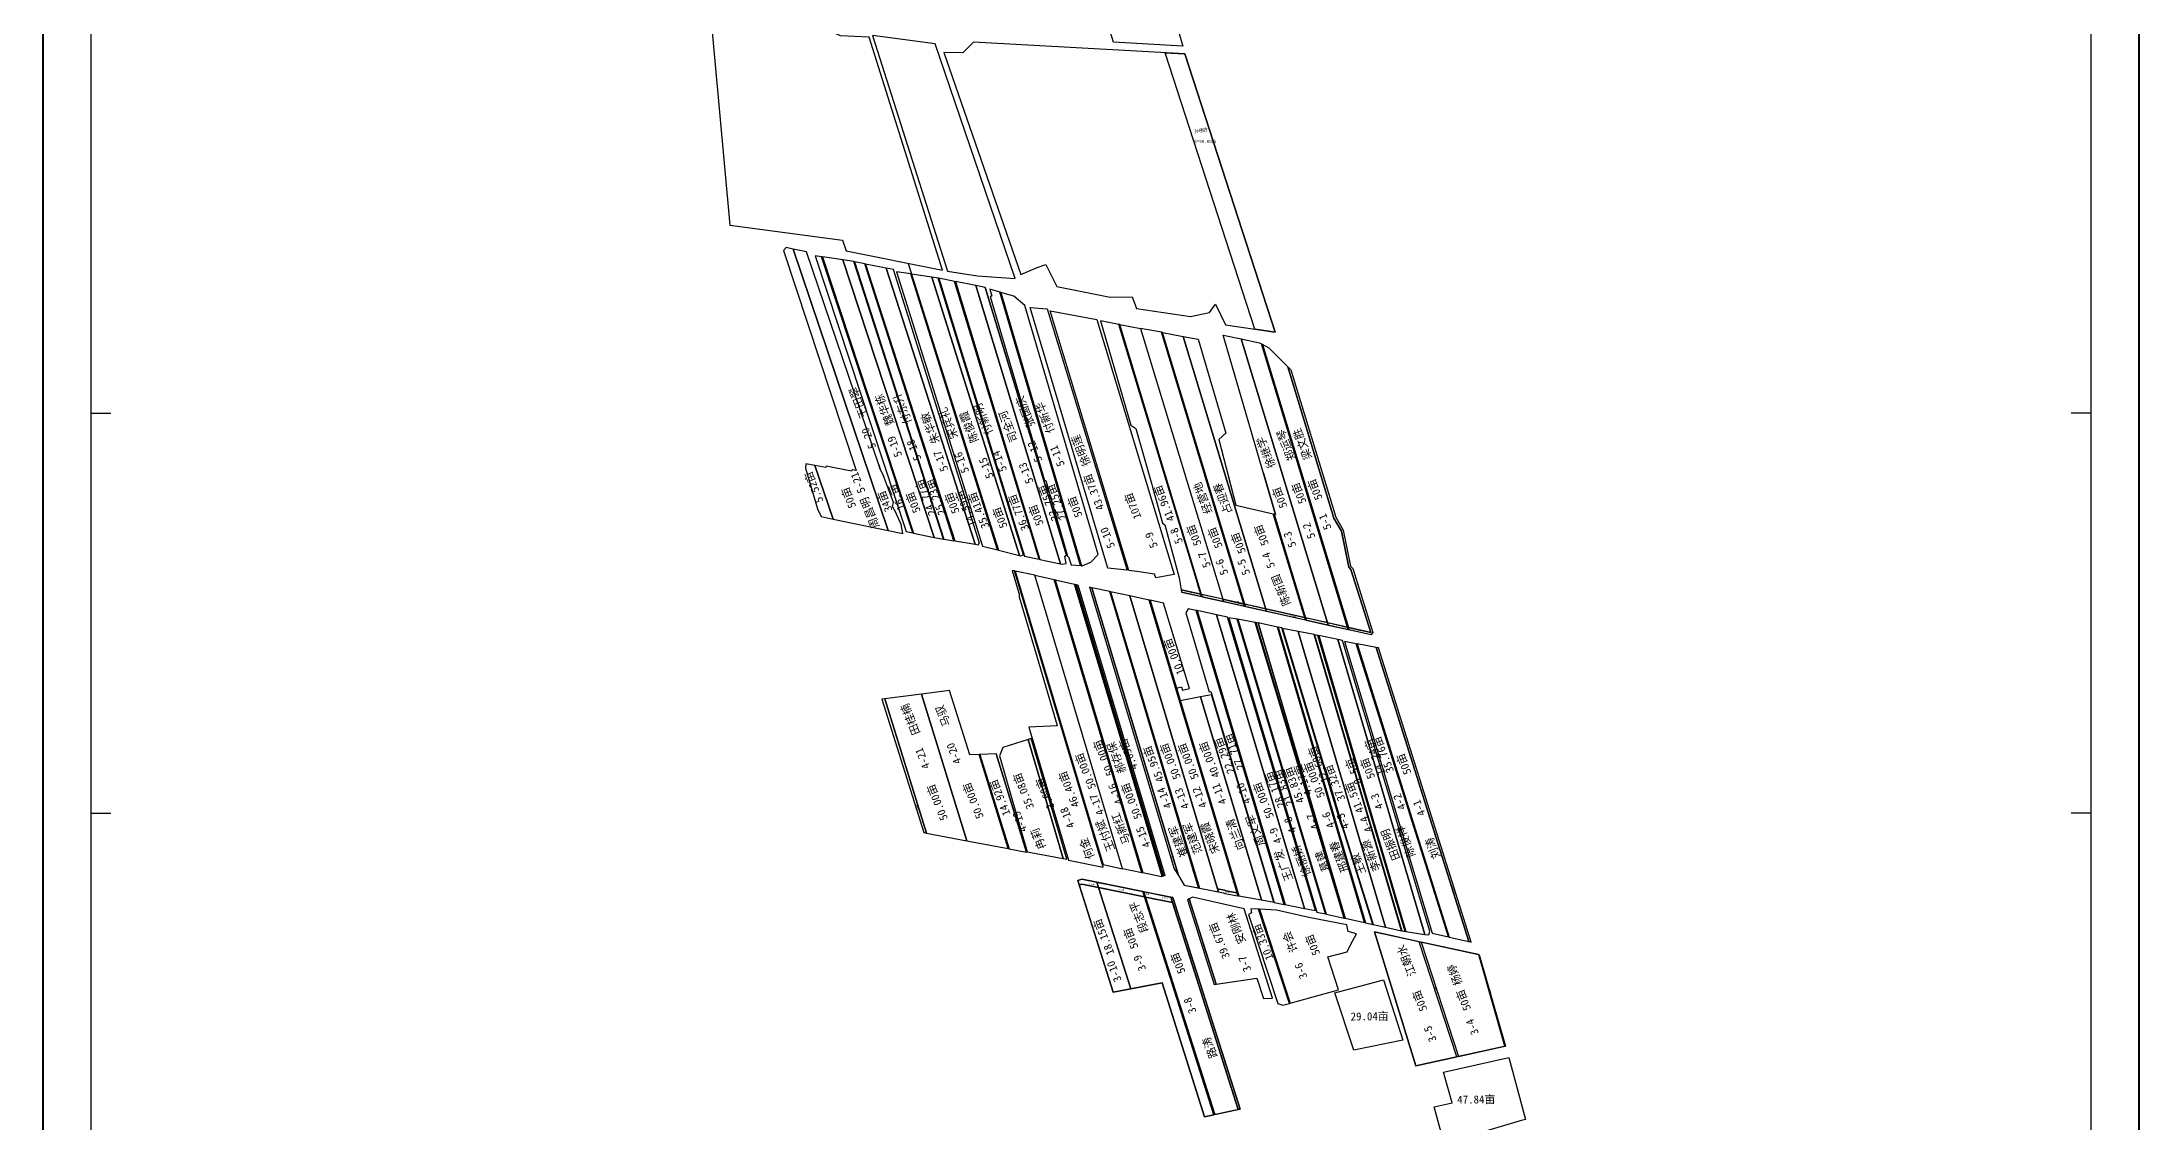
# Model space of a CAD drawing. Extents: x 554634 to 559879, y 4977580 to 4986537.
# Drawn here: x 554634 to 559879, y 4980992 to 4983692 of the extents above; entities that cross this region are included whole.
import ezdxf
from ezdxf.enums import TextEntityAlignment as Align

# ---------------------------------------------------------------- set-up
doc = ezdxf.new("R2010")
doc.units = 0
doc.layers.get('0').update_dxf_attribs({"linetype": 'CONTINUOUS'})
for name, color, linetype in [('2022年', 3, 'CONTINUOUS'), ('出水桩', 7, 'CONTINUOUS'), ('原始分地框', 7, 'CONTINUOUS'), ('权利人', 6, 'CONTINUOUS'), ('林地', 7, 'CONTINUOUS'), ('林带', 3, 'CONTINUOUS'), ('经营地', 7, 'CONTINUOUS'), ('身份地', 10, 'CONTINUOUS'), ('身份地块', 2, 'CONTINUOUS')]:
    doc.layers.add(name, color=color, linetype=linetype)
doc.styles.add('宋体', font='SimSun.ttf')

msp = doc.modelspace()

# ---------------------------------------------------------------- linework, layer by layer
at = {"color": 7, "linetype": 'Continuous'}
for p, q in [((554756.8, 4982764.1), (554806.8, 4982764.1)), ((559756.8, 4982764.1), (559706.8, 4982764.1)), ((554756.8, 4981764.1), (554806.8, 4981764.1)), ((559756.8, 4981764.1), (559706.8, 4981764.1))]:
    msp.add_line(p, q, dxfattribs=at)
at = {"color": 7, "linetype": 'Continuous', "const_width": 5, "flags": 128}
msp.add_lwpolyline([(554636.8, 4977582), (559876.8, 4977582), (559876.8, 4986452.1), (554636.8, 4986452.1)], close=True, dxfattribs=at)
at = {"color": 7, "linetype": 'Continuous', "flags": 128}
msp.add_lwpolyline([(554756.8, 4977582), (559756.8, 4977582), (559756.8, 4986332.1), (554756.8, 4986332.1)], close=True, dxfattribs=at)
at = {"color": 3, "linetype": 'Continuous', "flags": 128}
msp.add_lwpolyline([(556741.4, 4982049.8), (556734.1, 4982048.9), (556838.9, 4981715.5), (556845.4, 4981714.3)], close=True, dxfattribs=at)
at = {"layer": '2022年', "color": 4, "linetype": 'Continuous', "flags": 128}
for points in [[(557215.9, 4982336.7), (557219.9, 4982335.8), (557437.9, 4981606.7), (557434.6, 4981605.4)], [(557303.6, 4982318), (557258.8, 4982327.5), (557475.4, 4981608.1), (557490, 4981584), (557525.6, 4981577.2)]]:
    msp.add_lwpolyline(points, close=True, dxfattribs=at)
at = {"layer": '出水桩', "color": 2, "linetype": 'Continuous', "flags": 128}
for points in [[(556583.4, 4983155), (556585.6, 4983154.6), (556813.5, 4982464), (556811.2, 4982464.4)], [(556691.2, 4983137.1), (556693.4, 4983136.6), (556916.5, 4982444.6), (556914.3, 4982444.9)], [(556806.3, 4983111.9), (556808.5, 4983111.6), (557025.5, 4982421.5), (557023.2, 4982422.1)], [(556915.6, 4983093.4), (556917.9, 4983092.9), (557129.1, 4982398.1), (557126.9, 4982398.6)], [(557029, 4983066.6), (557031.3, 4983065.9), (557232.9, 4982382.5), (557230.8, 4982382.8)], [(557531.1, 4982311.1), (557533.4, 4982310.6), (557328.6, 4982985.5), (557326.3, 4982985.9)], [(557683.3, 4982937), (557685.8, 4982935.6), (557900.6, 4982227.9), (557898.3, 4982228.4)], [(557165, 4982347.9), (557167.2, 4982347.4), (557386.4, 4981614.6), (557384.1, 4981615)], [(557525.6, 4981577.2), (557527.8, 4981576.8), (557305.9, 4982317.5), (557303.6, 4982318)], [(557624.1, 4981557.7), (557626.3, 4981557.3), (557404.8, 4982296.5), (557402.6, 4982296.9)], [(557740.1, 4981536), (557742.3, 4981535.6), (557522.1, 4982270.3), (557519.8, 4982270.8)], [(557622, 4982249), (557624.3, 4982248.6), (557845.1, 4981511.7), (557842.9, 4981512.2)], [(557823.9, 4982208.4), (557826.1, 4982207.9), (558044.2, 4981468.1), (558042.1, 4981468.4)], [(557919.5, 4982187.5), (557921.8, 4982187.1), (558152.6, 4981454.2), (558150.3, 4981454.7)], [(556977, 4981910.6), (556979.1, 4981910.6), (557052, 4981675.3), (557049.8, 4981675.7)], [(557390.9, 4981555), (557393.2, 4981554.5), (557566.1, 4981010.7), (557564.1, 4981010.2)], [(557752.7, 4981288.6), (557754.6, 4981289.2), (557677.8, 4981523.9), (557675.7, 4981524.1)], [(558077.3, 4981442.9), (558081.8, 4981442), (558175.2, 4981155.9), (558171.3, 4981155)]]:
    msp.add_lwpolyline(points, close=True, dxfattribs=at)
for points, elevation in [([(557639.1, 4982286.8), (557641.3, 4982286.3), (557435.2, 4982965.6), (557432.9, 4982966)], 289.2), ([(557712.3, 4982512), (557714.5, 4982511.5), (557793.2, 4982252.1), (557791, 4982252.6)], 289.4), ([(557284.8, 4981636.1), (557287.1, 4981635.6), (557067.6, 4982369.3), (557065.4, 4982369.8)], 290.1)]:
    msp.add_lwpolyline(points, close=True, dxfattribs=dict(at, elevation=elevation))
at = {"layer": '原始分地框', "color": 6, "linetype": 'Continuous', "flags": 128}
for points, elevation in [([(557113, 4984334.1), (557296.6, 4984326.1), (557486.7, 4983681.2), (557313.3, 4983690.8), (557266.9, 4983839.6), (557278.5, 4983843.1), (557253.8, 4983911.7), (557231.3, 4983964.3)], 2), ([(556354.3, 4983233.5), (556635.8, 4983196), (556644.7, 4983169.6), (556885.2, 4983121.1), (556702.5, 4983703.6), (556630.9, 4983707), (556606, 4983718.9), (556596.6, 4983752.7), (556301.8, 4983808.3), (556301.8, 4983808.3)], 288.7), ([(556898.1, 4983119.2), (556973.3, 4983107.3), (557067.4, 4983100.6), (556867.2, 4983687.1), (556711, 4983707.6)], 288.9), ([(556888.8, 4983665.5), (557081.5, 4983110.9), (557122.5, 4983128.3), (557144.3, 4983135.9), (557171.7, 4983080.6), (557304.8, 4983054.2), (557359.7, 4983054.8), (557370.4, 4983025.8), (557505.7, 4983005.9), (557553.1, 4983015.3), (557568.4, 4983036.2), (557593, 4982985), (557717.3, 4982966), (557491.4, 4983662.2), (557491.4, 4983662.2), (556963.1, 4983691.3), (556936.1, 4983664.3)], 288.6), ([(557224, 4981596.2), (557233.9, 4981598.9), (557461.7, 4981553), (557629.8, 4981024.1), (557540.9, 4981005.3), (557434.4, 4981339.7), (557312.5, 4981316.6)], 290.6), ([(557640, 4981525.1), (557510.3, 4981554.1), (557498.1, 4981547.8), (557564.4, 4981336), (557671.5, 4981351.8), (557688.1, 4981300.5), (557710.6, 4981301.5)], 290.2), ([(558225.6, 4981410.7), (558228.3, 4981407.1), (558292.7, 4981181.6), (558068.6, 4981132.6), (557965.3, 4981467.3)], 295.1)]:
    msp.add_lwpolyline(points, close=True, dxfattribs=dict(at, elevation=elevation))
at = {"layer": '权利人', "color": 1, "linetype": 'Continuous', "elevation": 289.1, "flags": 128}
msp.add_lwpolyline([(557104.5, 4983028.4), (557147.5, 4983024.5), (557347.1, 4982371.7), (557298.8, 4982376.4)], close=True, dxfattribs=at)
at = {"layer": '林地', "color": 3, "linetype": 'Continuous', "flags": 128}
for points in [[(557219.9, 4982335.8), (557224, 4982334.9), (557441.7, 4981608.2), (557437.9, 4981606.7), (557437.9, 4981606.7)], [(557593.7, 4981570.2), (557590.9, 4981571.8), (557573.3, 4981575.2), (557575.6, 4981567.6), (557588.4, 4981565.2), (557591.3, 4981563.5), (557624.1, 4981557.7), (557621.9, 4981565.2)]]:
    msp.add_lwpolyline(points, close=True, dxfattribs=at)
at = {"layer": '林带', "linetype": 'Continuous', "flags": 128}
for points in [[(557900.6, 4982227.9), (557956, 4982215.4), (557906.6, 4982373.3), (557901.1, 4982378.9), (557882.7, 4982469.3), (557864.1, 4982501.7), (557749.3, 4982879.8), (557756.8, 4982872.4), (557868.7, 4982503.7), (557887.5, 4982471.1), (557905.7, 4982381.3), (557911, 4982376), (557961.1, 4982215.8), (557956.1, 4982210.2), (557902.2, 4982222.4)], [(557482.2, 4982322.1), (557483, 4982316.8), (557532.8, 4982305.6), (557531.1, 4982311.1)], [(557533.4, 4982310.6), (557531.1, 4982311.1), (557532.8, 4982305.6), (557535, 4982305.1)], [(557533.4, 4982310.6), (557535, 4982305.1), (557588, 4982293.2), (557586.3, 4982298.7)], [(557586.3, 4982298.7), (557588, 4982293.2), (557640.7, 4982281.3), (557639.1, 4982286.8)], [(557641.3, 4982286.3), (557639.1, 4982286.8), (557640.7, 4982281.3), (557643, 4982280.8)], [(557641.3, 4982286.3), (557643, 4982280.8), (557695.6, 4982268.9), (557693.9, 4982274.4)], [(557693.9, 4982274.4), (557695.6, 4982268.9), (557792.7, 4982247.1), (557791, 4982252.6)], [(557793.2, 4982252.1), (557791, 4982252.6), (557792.7, 4982247.1), (557794.9, 4982246.5)], [(557793.2, 4982252.1), (557794.9, 4982246.5), (557849.6, 4982234.2), (557847.9, 4982239.7)], [(557898.3, 4982228.4), (557847.9, 4982239.7), (557849.6, 4982234.2), (557900, 4982222.9)], [(557900.6, 4982227.9), (557898.3, 4982228.4), (557900, 4982222.9), (557902.2, 4982222.4)], [(557271.5, 4981591.3), (557233.9, 4981598.9), (557224, 4981596.2), (557227.6, 4981584.7), (557234.3, 4981586.5), (557275.7, 4981578.2)], [(557271.5, 4981591.3), (557275.7, 4981578.2), (557390.9, 4981555), (557386.8, 4981568.1)], [(557389, 4981567.6), (557386.8, 4981568.1), (557390.9, 4981555), (557393.2, 4981554.5)], [(557456.1, 4981554.1), (557389, 4981567.6), (557393.2, 4981554.5), (557460.2, 4981541)]]:
    msp.add_lwpolyline(points, close=True, dxfattribs=at)
at = {"layer": '林带', "color": 3, "linetype": 'Continuous', "flags": 128}
for points in [[(557258.8, 4982327.5), (557253.3, 4982328.7), (557465, 4981625.1), (557475.4, 4981608.1)], [(557975.5, 4982177.1), (557970, 4982178.2), (558201.5, 4981443.1), (558207.1, 4981441.8)], [(557461.7, 4981553), (557456.1, 4981554.1), (557624.9, 4981023.1), (557629.8, 4981024.1)], [(557502.6, 4981550.1), (557498.1, 4981547.8), (557564.4, 4981336), (557569.4, 4981336.8)], [(558228.3, 4981407.1), (558226.3, 4981409.7), (558226.3, 4981409.7), (558291.5, 4981181.3), (558292.7, 4981181.6)]]:
    msp.add_lwpolyline(points, close=True, dxfattribs=at)
at = {"layer": '林带', "linetype": 'Continuous', "flags": 128}
msp.add_lwpolyline([(557892.5, 4982254.4), (557900.6, 4982227.9)], dxfattribs=at)
at = {"layer": '经营地', "color": 4, "linetype": 'Continuous', "flags": 128}
for points, elevation in [([(557154.7, 4983019.9), (557271.1, 4982998.2), (557464.9, 4982360.7), (557418.7, 4982352.4), (557415.8, 4982361.7), (557371.4, 4982368.1), (557351.3, 4982370.7)], 289), ([(557866.4, 4981315.4), (557988, 4981347.7), (558036.5, 4981196.3), (557913.7, 4981172.1)], 291.1), ([(558301.4, 4981153.3), (558343, 4980998), (558329.8, 4980994.9), (558139.3, 4980938.3), (558114.4, 4981030.4), (558159.8, 4981039.7), (558138.1, 4981116.7)], 291.2)]:
    msp.add_lwpolyline(points, close=True, dxfattribs=dict(at, elevation=elevation))
at = {"layer": '经营地', "color": 5, "linetype": 'Continuous', "flags": 128}
for points in [[(557482.2, 4982322.1), (557531.1, 4982311.1), (557326.3, 4982985.9), (557280.2, 4982994.6), (557356.2, 4982734), (557369.2, 4982725.5), (557408.9, 4982585.3), (557409.6, 4982582.6), (557435.6, 4982488.7), (557441.3, 4982484.5), (557477.6, 4982352.3)], [(556566.7, 4982633), (556544, 4982637.1), (556543.5, 4982626.1), (556573.3, 4982524.6), (556582.6, 4982505.2), (556612, 4982499.1)], [(557275.7, 4981578.2), (557234.3, 4981586.5), (557227.6, 4981584.7), (557312.5, 4981316.6), (557356.2, 4981324.9)]]:
    msp.add_lwpolyline(points, close=True, dxfattribs=at)
at = {"layer": '经营地', "color": 5, "linetype": 'Continuous', "elevation": 289.2, "flags": 128}
msp.add_lwpolyline([(557586.3, 4982298.7), (557639.1, 4982286.8), (557432.9, 4982966), (557380.8, 4982975.8)], close=True, dxfattribs=at)
at = {"layer": '身份地', "linetype": 'Continuous'}
msp.add_line((557231, 4982382), (557028.5, 4983068.3), dxfattribs=at)
at = {"layer": '身份地', "linetype": 'Continuous', "flags": 128}
for points in [[(556512.1, 4983174), (556494.9, 4983177.6), (556487.7, 4983170.4), (556667, 4982628.3), (556669.6, 4982620.5), (556659.4, 4982622.6), (556658.4, 4982618.8), (556594.9, 4982631.6), (556593.9, 4982628.2), (556566.7, 4982633), (556612, 4982499.1), (556750.1, 4982470.4)], [(556768.1, 4982516.9), (556760.8, 4982530.4), (556762.8, 4982540.4), (556737.7, 4982606.9), (556729.8, 4982623.8), (556726.2, 4982634.4), (556546, 4983166.8), (556512.1, 4983174), (556750.1, 4982470.4), (556786.8, 4982462.8), (556782.2, 4982485.2)], [(556583.4, 4983155), (556567.1, 4983157.4), (556794.6, 4982467.8), (556811.2, 4982464.4)], [(556636.3, 4983147), (556585.6, 4983154.6), (556813.5, 4982464), (556865.1, 4982453.4)], [(556664, 4983142.8), (556636.3, 4983147), (556865.1, 4982453.4), (556887.9, 4982448.7)], [(556691.2, 4983137.1), (556665.2, 4983142.2), (556888.7, 4982449.1), (556914.3, 4982444.9)], [(556745, 4983126.4), (556693.4, 4983136.6), (556916.5, 4982444.6), (556967.4, 4982436.3)], [(556763.1, 4983122.8), (556745, 4983126.4), (556967.4, 4982436.3), (556974.6, 4982435.1), (556977.9, 4982439.1)], [(556806.3, 4983111.9), (556770.3, 4983117.3), (556985.8, 4982431.7), (557023.2, 4982422.1)], [(556859, 4983104), (556808.5, 4983111.6), (557025.5, 4982421.5), (557077.8, 4982408)], [(556874.4, 4983101.7), (556859, 4983104), (557077.8, 4982408), (557081, 4982407.2), (557087.9, 4982410)], [(556915.6, 4983093.4), (556876.5, 4983101.2), (557090.7, 4982406.2), (557126.9, 4982398.6)], [(556968.9, 4983082.8), (556917.9, 4983092.9), (557129.1, 4982398.1), (557180.3, 4982387.3)], [(556992.4, 4983078.1), (556968.9, 4983082.8), (557180.3, 4982387.3), (557185.2, 4982386.3), (557195, 4982388.3), (557191.7, 4982406.6), (557195.9, 4982408.7)], [(557029, 4983066.6), (557004.1, 4983073.8), (557008.9, 4983056.7), (557004.7, 4983055.4), (557140.9, 4982595.3), (557143.5, 4982595.9), (557198.2, 4982406.5), (557200.6, 4982405.2), (557207.3, 4982385.1), (557230.8, 4982382.8)], [(557091.5, 4983032.7), (557064, 4983056.3), (557031.3, 4983065.9), (557232.9, 4982382.5), (557234.6, 4982382.4), (557256.5, 4982391.4), (557275.1, 4982410.6)], [(557328.6, 4982985.5), (557380.8, 4982975.8), (557586.3, 4982298.7), (557533.4, 4982310.6)], [(557487.1, 4982955.9), (557524.8, 4982948.9), (557593.9, 4982714.1), (557576.6, 4982697.9), (557619.1, 4982533.7), (557712.3, 4982512), (557791, 4982252.6), (557693.9, 4982274.4)], [(557632.5, 4982949.5), (557678, 4982939.9), (557683.3, 4982937), (557898.3, 4982228.4), (557847.9, 4982239.7)], [(557749.3, 4982879.8), (557701.9, 4982926.7), (557685.8, 4982935.6), (557900.6, 4982227.9), (557956, 4982215.4), (557956, 4982215.4), (557906.6, 4982373.3), (557901.1, 4982378.9), (557882.7, 4982469.3), (557864.1, 4982501.7)], [(557065.4, 4982369.8), (557059.9, 4982371), (557077.1, 4982311.6), (557077.2, 4982304.6), (557121.9, 4982153), (557171.9, 4981983.6), (557172.3, 4981982.5), (557101.3, 4981978.9), (557200.2, 4981646.9), (557287, 4981628.8)], [(557167.2, 4982347.4), (557215.9, 4982336.7), (557434.6, 4981605.4), (557433, 4981604.7), (557386.4, 4981614.6)], [(557354, 4982307.3), (557305.9, 4982317.5), (557527.8, 4981576.8), (557575.6, 4981567.6), (557573.3, 4981575.2)], [(557402.6, 4982296.9), (557354, 4982307.3), (557573.3, 4981575.2), (557590.9, 4981571.8), (557593.7, 4981570.2), (557621.9, 4981565.2)], [(557438.4, 4982289.3), (557404.8, 4982296.5), (557470.7, 4982076.6), (557483.1, 4982080), (557485.7, 4982071.8), (557502.7, 4982075.6)], [(557519.8, 4982270.8), (557500.1, 4982274.9), (557493.6, 4982264.9), (557552.3, 4982067.6), (557556.4, 4982068.4), (557714.6, 4981541.1), (557740.1, 4981536)], [(557570.5, 4982260), (557522.1, 4982270.3), (557742.3, 4981535.6), (557790.5, 4981526)], [(557597.9, 4982254.2), (557570.5, 4982260), (557790.5, 4981526), (557817.8, 4981520.6)], [(557622, 4982249), (557601.2, 4982252.6), (557821.7, 4981516.9), (557842.9, 4981512.2)], [(557667.6, 4982241), (557624.3, 4982248.6), (557845.1, 4981511.7), (557889.8, 4981501.8)], [(557674.7, 4982239.5), (557668.5, 4982240.8), (557890.7, 4981501.7), (557892.5, 4981501.3)], [(557722.9, 4982229.3), (557674.7, 4982239.5), (557892.5, 4981501.3), (557940.9, 4981490.4)], [(557733.5, 4982227), (557725.1, 4982228.8), (557943.1, 4981489.9), (557961.4, 4981485.8), (557886.2, 4981726.5), (557881.3, 4981738.3)], [(557774.8, 4982218.3), (557735.2, 4982226), (557837.9, 4981885.5), (557843.7, 4981871.8), (557876.5, 4981760.7), (557962.6, 4981485.9), (557992.9, 4981479)], [(557814.4, 4982210.6), (557774.8, 4982218.3), (557992.9, 4981479), (558032.9, 4981469.9)], [(557823.9, 4982208.4), (557815.7, 4982210.1), (558034.1, 4981469.6), (558042.1, 4981468.4)], [(557874.2, 4982197.8), (557826.1, 4982207.9), (558044.2, 4981468.1), (558091.4, 4981461.2)], [(557885.8, 4982195.4), (557874.2, 4982197.8), (558091.4, 4981461.2), (558101.3, 4981459.8), (558104.1, 4981469)], [(557919.5, 4982187.5), (557890.4, 4982192.8), (558109.7, 4981463.9), (558150.3, 4981454.7)], [(557970, 4982178.2), (557921.8, 4982187.1), (558152.6, 4981454.2), (558201.5, 4981443.1)], [(556977, 4981910.6), (556954.1, 4981909.5), (556903, 4982070.3), (556832.8, 4982061.4), (556946.3, 4981695.3), (557049.8, 4981675.7)], [(556832.8, 4982061.4), (556741.4, 4982049.8), (556845.4, 4981714.3), (556946.3, 4981695.3)], [(557530.8, 4982054.9), (557480.1, 4982045.1), (557626.3, 4981557.3), (557682.9, 4981547.4)], [(557558.2, 4982060.2), (557530.8, 4982054.9), (557682.9, 4981547.4), (557713.5, 4981542)], [(557019.8, 4981912.5), (556979.1, 4981910.6), (557052, 4981675.3), (557095.9, 4981667)], [(557100, 4981948.2), (557036.6, 4981928.3), (557027.9, 4981907.8), (557097, 4981667.2), (557187.6, 4981650.8)], [(557107.3, 4981950.5), (557100, 4981948.2), (557187.6, 4981650.8), (557196.1, 4981649.3)], [(557275.7, 4981578.2), (557234.3, 4981586.5), (557275.7, 4981578.2), (557356.2, 4981324.9), (557356.2, 4981324.9)], [(557390.9, 4981555), (557275.7, 4981578.2), (557275.7, 4981578.2), (557356.2, 4981324.9), (557434.4, 4981339.7), (557540.9, 4981005.3), (557564.1, 4981010.2)], [(557460.2, 4981541), (557393.2, 4981554.5), (557566.1, 4981010.7), (557624.9, 4981023.1)], [(557640, 4981525.1), (557510.3, 4981554.1), (557502.6, 4981550.1), (557569.4, 4981336.8), (557671.5, 4981351.8), (557688.1, 4981300.5), (557710.6, 4981301.5)], [(557675.7, 4981524.1), (557656.1, 4981525.1), (557658.2, 4981515.2), (557650.8, 4981510.5), (557723.6, 4981288), (557736.3, 4981284), (557752.7, 4981288.6)], [(557849.2, 4981404.6), (557897.2, 4981417.6), (557905.5, 4981435.2), (557920.8, 4981462.2), (557900.1, 4981467.9), (557896.6, 4981485.1), (557801.1, 4981503.2), (557720.8, 4981521.6), (557677.8, 4981523.9), (557754.6, 4981289.2), (557851.2, 4981316), (557875.9, 4981322.9)], [(558077.3, 4981442.9), (557965.3, 4981467.3), (558068.6, 4981132.6), (558171.3, 4981155)], [(558226.3, 4981409.7), (558225.6, 4981410.7), (558081.8, 4981442), (558175.2, 4981155.9), (558291.5, 4981181.3)]]:
    msp.add_lwpolyline(points, close=True, dxfattribs=at)
for points in [[(556914.6, 4982444), (556691.2, 4983137.1)], [(556916.5, 4982444.6), (556693.4, 4983136.6)], [(556800.1, 4983138.3), (557025.5, 4982421.5)], [(557905.7, 4982381.3), (557911, 4982376)], [(557404.8, 4982296.5), (557626.3, 4981557.3)], [(557826.1, 4982207.9), (558044.2, 4981468.1)], [(557305.6, 4982049), (557307.5, 4982042.6)], [(557310.3, 4982046.3), (557311.5, 4982043.6)], [(557530.8, 4982054.9), (557682.9, 4981547.4)], [(557475.4, 4981608.1), (557490, 4981584), (557588.4, 4981565.2), (557591.3, 4981563.5), (557624.1, 4981557.7)], [(557573.3, 4981575.2), (557590.9, 4981571.8), (557593.7, 4981570.2), (557621.9, 4981565.2)], [(557675.7, 4981524.1), (557677.8, 4981523.9)]]:
    msp.add_lwpolyline(points, dxfattribs=at)
for points, elevation in [([(556992.4, 4983078.1), (557195.9, 4982408.7)], 289), ([(557756.8, 4982872.4), (557868.7, 4982503.7), (557887.5, 4982471.1), (557905.7, 4982381.3), (557911, 4982376), (557961.1, 4982215.8), (557956.1, 4982210.2), (557483, 4982316.8)], 289.4), ([(557749.3, 4982879.8), (557864.1, 4982501.7), (557882.7, 4982469.3), (557901.1, 4982378.9), (557906.6, 4982373.3), (557956, 4982215.4)], 289.4), ([(557756.8, 4982872.4), (557868.7, 4982503.7), (557887.5, 4982471.1), (557905.7, 4982381.3), (557911, 4982376), (557961.1, 4982215.8)], 289.4), ([(557356.2, 4982734), (557369.2, 4982725.5)], 289.2), ([(557593.9, 4982714.1), (557576.6, 4982697.9)], 289.2), ([(556660.5, 4982648.1), (556669.6, 4982620.5)], 289), ([(556726.2, 4982634.4), (556729.8, 4982623.8), (556737.7, 4982606.9)], 289), ([(557599.1, 4982610.9), (557619.1, 4982533.7)], 289.4), ([(557688.4, 4982613.6), (557718.4, 4982510.6)], 289.4), ([(557408.9, 4982585.3), (557409.6, 4982582.6)], 289.4), ([(557435.6, 4982488.7), (557441.3, 4982484.5)], 289.4), ([(557868.7, 4982503.7), (557887.5, 4982471.1)], 289.4), ([(557956, 4982215.4), (557482.2, 4982322.1)], 289.4), ([(557957.2, 4982211.5), (557956.1, 4982210.2), (557483, 4982316.8)], 289.4), ([(557558.2, 4982060.2), (557713.5, 4981542)], 289.8), ([(557170.3, 4981989.2), (557172.3, 4981982.5)], 290.1), ([(557019.8, 4981912.5), (557095.9, 4981667)], 290.2), ([(557224, 4981596.2), (557233.9, 4981598.9), (557456.1, 4981554.1)], 290.6), ([(557227.1, 4981584.6), (557234.3, 4981586.5), (557460.2, 4981541)], 290.6), ([(557588.4, 4981565.2), (557591.3, 4981563.5)], 289.7)]:
    msp.add_lwpolyline(points, dxfattribs=dict(at, elevation=elevation))
for points, elevation in [([(557435.2, 4982965.6), (557487.1, 4982955.9), (557693.9, 4982274.4), (557641.3, 4982286.3)], 289.2), ([(557587.6, 4982959), (557632.5, 4982949.5), (557847.9, 4982239.7), (557793.2, 4982252.1), (557714.5, 4982511.5), (557715.5, 4982511.2), (557718.4, 4982510.6)], 289.4), ([(557287.1, 4981635.6), (557335.6, 4981625.3), (557116.3, 4982358.6), (557067.6, 4982369.3)], 290.1), ([(557116.3, 4982358.6), (557165, 4982347.9), (557384.1, 4981615), (557335.6, 4981625.3)], 290.1)]:
    msp.add_lwpolyline(points, close=True, dxfattribs=dict(at, elevation=elevation))
at = {"layer": '身份地', "color": 2, "linetype": 'Continuous', "flags": 128}
msp.add_lwpolyline([(557722.9, 4982229.3), (557725.1, 4982228.8), (557943.1, 4981489.9), (557940.9, 4981490.4)], close=True, dxfattribs=at)
at = {"layer": '身份地块', "color": 1, "linetype": 'Continuous', "elevation": 288.6, "flags": 128}
msp.add_lwpolyline([(557442.5, 4983664.9), (557491.4, 4983662.2), (557717.3, 4982966), (557666.7, 4982973.7)], close=True, dxfattribs=at)

# ---------------------------------------------------------------- texts
at = {"layer": '2022年', "color": 4, "linetype": 'Continuous', "style": '宋体'}
for s, p in [('4.05亩', (557374.6, 4981877)), ('45.95亩', (557440.2, 4981846.2)), ('4-14', (557459.7, 4981780.3)), ('崔建军', (557499, 4981659.2))]:
    msp.add_text(s, height=20, rotation=111.6661, dxfattribs=at).set_placement(p)
at = {"layer": '出水桩', "color": 2, "linetype": 'Continuous', "style": '宋体'}
for s, p in [('2.18亩', (556808.5, 4982475)), ('2.18亩', (556913.2, 4982450.8)), ('2.17亩', (557022.4, 4982428)), ('2.18亩', (557122.9, 4982417.2)), ('2.14亩', (557227.1, 4982399.1)), ('2.12亩', (557528.8, 4982318.9)), ('2.13亩', (557637, 4982298.7)), ('0.81亩', (557785.5, 4982274)), ('2.22亩', (557885, 4982276.4)), ('3.43亩', (556825.4, 4981767.6)), ('0.74亩', (557046.1, 4981690.5)), ('2.30亩', (557268.2, 4981694)), ('2.29亩', (557379.1, 4981634.9)), ('5.57 亩', (557463.1, 4981635.2, 289.7)), ('4.39 亩', (557435.3, 4981629.1, 289.7)), ('2.32亩', (557513.8, 4981620.3)), ('2.31亩', (557615.3, 4981590.1)), ('2.30亩', (557736.4, 4981550.7)), ('2.31亩', (557836.6, 4981540.3)), ('2.31亩', (558021.2, 4981542.2)), ('2.30亩', (558118.2, 4981559.7)), ('5.78 亩', (558168, 4981563.9)), ('1.71  亩', (557444, 4981391.3)), ('4.17  亩', (557508.4, 4981401.7)), ('1.67 亩', (557543.5, 4981415)), ('0.74亩', (557741.9, 4981325.7)), ('1.80亩', (558122.6, 4981312.1)), ('0.43亩', (558259, 4981305.6))]:
    msp.add_text(s, height=4, rotation=102, dxfattribs=at).set_placement(p)
at = {"layer": '权利人', "color": 1, "linetype": 'Continuous', "style": '宋体'}
msp.add_text('孙德胜', height=8, rotation=9.6888, dxfattribs=at).set_placement((557531.8, 4983470.9, 288.6), align=Align.MIDDLE)
msp.add_text('S=50.00亩', height=8, dxfattribs=at).set_placement((557542.5, 4983443.5), align=Align.MIDDLE)
for s, p in [('43.37亩', (557290.6, 4982526)), ('5-10', (557317.4, 4982430.7))]:
    msp.add_text(s, height=20, rotation=111.6661, dxfattribs=at).set_placement(p)
at = {"layer": '林带', "linetype": 'Continuous', "style": '宋体'}
for s, p in [('0.38亩', (557502.3, 4982314.7)), ('0.02亩', (557532.8, 4982308.2)), ('0.41亩', (557558.5, 4982302.6)), ('0.41亩', (557613.5, 4982290.4)), ('0.02亩', (557641.3, 4982282.5)), ('0.40亩', (557662.5, 4982278.3)), ('0.75亩', (557755.2, 4982255.5)), ('2.38亩', (557781.2, 4982252.5)), ('0.02亩', (557792.9, 4982249.8)), ('0.42亩', (557832, 4982240.4)), ('0.39亩', (557885.2, 4982228)), ('0.02亩', (557900.8, 4982225)), ('5.65亩', (557923.8, 4982219.7)), ('0.88亩', (557252.2, 4981585.7)), ('2.12亩', (557325.9, 4981571.5)), ('0.04亩', (557389.1, 4981560.7)), ('1.23亩', (557435.2, 4981551.6))]:
    msp.add_text(s, height=3, dxfattribs=at).set_placement(p)
at = {"layer": '林带', "color": 3, "linetype": 'Continuous', "style": '宋体'}
msp.add_text('0.52亩', height=3, dxfattribs=at).set_placement((557590.4, 4981565))
at = {"layer": '经营地', "color": 4, "linetype": 'Continuous', "style": '宋体'}
for s, p in [('107亩', (557383.3, 4982503.9)), ('5-9', (557424.3, 4982431.2))]:
    msp.add_text(s, height=20, rotation=111.6661, dxfattribs=at).set_placement(p)
at = {"layer": '经营地', "color": 5, "linetype": 'Continuous', "style": '宋体'}
for s, p in [('41.96亩', (557466.7, 4982497.7)), ('经营地', (557561.1, 4982517.2)), ('5-8', (557487, 4982441.8)), ('50亩', (557586.5, 4982430.8)), ('5-6', (557600.5, 4982363.7))]:
    msp.add_text(s, height=20, rotation=111.6661, dxfattribs=at).set_placement(p)
at = {"layer": '身份地', "linetype": 'Continuous', "style": '宋体'}
for s, rotation, p in [('王田翠', 111.6661, (556700, 4982755.7)), ('魏华栋 ', 111.6661, (556764.9, 4982738.1)), ('付东升', 111.6661, (556809.3, 4982740.8)), ('张国庆', 111.6661, (557117.1, 4982733.2)), ('朱华敏', 111.6661, (556879.4, 4982692)), ('宋兵礼', 111.6661, (556924.9, 4982704.5)), ('陈俊霞', 111.6661, (556976.3, 4982695.1)), ('付新明', 111.6661, (557012.1, 4982714.4)), ('司全河', 111.6661, (557074.6, 4982696.1)), ('付新华', 111.6661, (557166.5, 4982718.4)), ('5-20', 111.6661, (556720.1, 4982679.4)), ('5-19', 111.6661, (556785.1, 4982658.5)), ('5-18', 111.6661, (556833.4, 4982649.6)), ('徐明莲', 111.6661, (557256.4, 4982636.1)), ('徐继学', 111.6661, (557718.9, 4982631.3)), ('郑运琴', 111.6661, (557768.7, 4982649.7)), ('梁文胜', 111.6661, (557809.6, 4982652.2)), ('5-17', 111.6661, (556900.4, 4982622.4)), ('5-16', 111.6661, (556952.7, 4982618.6)), ('5-15', 111.6661, (557014.2, 4982605.1)), ('5-14', 111.6661, (557047.1, 4982621.8)), ('5-12', 111.6661, (557135.5, 4982646.2)), ('5-11', 111.6661, (557191.7, 4982635)), ('5-21', 111.6661, (556693.3, 4982568.3)), ('24.77亩', 111.6661, (556870.1, 4982512.8)), ('25.23亩', 111.6661, (556894.5, 4982513.3)), ('5-13', 111.6661, (557113.5, 4982592.2)), ('50亩', 111.6661, (557836.2, 4982551.3)), ('50亩', 111.6661, (556670.2, 4982530.8)), ('周昌明', 111.6661, (556728.3, 4982480.4)), ('34亩', 111.6661, (556761, 4982521.8)), ('16.亩', 111.6661, (556792.5, 4982526.1)), ('50亩', 111.6661, (556831.5, 4982518.9)), ('50亩', 111.6661, (556928.7, 4982517.4)), ('14.59亩', 111.6661, (556970.3, 4982485.2)), ('35.41亩', 111.6661, (557002.8, 4982480.4)), ('36.77亩', 111.6661, (557102.4, 4982474.9)), ('22.75亩', 111.6661, (557177.7, 4982499.4, 289)), ('27.25亩', 111.6661, (557198.2, 4982500.7)), ('50亩', 111.6661, (557236.2, 4982507.9)), ('占迎春', 111.6661, (557610.7, 4982516)), ('50亩', 111.6661, (557747.9, 4982531.1)), ('50亩', 111.6661, (557795.7, 4982542.1)), ('50亩', 111.6661, (557048.5, 4982481)), ('50亩', 111.6661, (557138.9, 4982487.1)), ('5-2', 111.6661, (557818.2, 4982454.4)), ('5-1', 111.6661, (557858.5, 4982476.9)), ('50亩', 111.6661, (557533.5, 4982437)), ('50亩', 111.6661, (557644.4, 4982417.5)), ('50亩', 111.6661, (557702.1, 4982437.2)), ('5-3', 111.6661, (557770.4, 4982432.6)), ('5-7', 111.6661, (557556.8, 4982382.1)), ('5-5', 111.6661, (557655.1, 4982363.7)), ('5-4', 111.6661, (557717.2, 4982380.7)), ('陈新国', 111.6661, (557756.3, 4982287.2)), ('10.00亩', 111.6661, (557491.3, 4982115)), ('田桂楠 ', 111.6661, (556829.8, 4981964.2)), ('马驭', 111.6661, (556906.4, 4981985.7)), ('4-21', 111.6661, (556854.8, 4981879.2)), ('4-20', 111.6661, (556933.2, 4981891.5)), ('50.00亩', 111.6661, (557269.8, 4981828.7)), ('50.00亩', 111.6661, (557315.4, 4981861.6)), ('郝存保', 111.6661, (557344.7, 4981868.4)), ('50.00亩', 111.6661, (557482, 4981853.1)), ('50.00亩', 111.6661, (557526.7, 4981853.1)), ('40.00亩', 111.6661, (557579.7, 4981857.2)), ('22.29亩', 111.6661, (557616.9, 4981867.4)), ('27.71亩', 111.6661, (557641.6, 4981876.9)), ('12.68亩', 111.6661, (557852.3, 4981845.2)), ('14.24亩', 111.6661, (557993.3, 4981864.1)), ('35.76亩', 111.6661, (558014.7, 4981869.8)), ('50亩', 111.6661, (558058.2, 4981865)), ('35.08亩', 111.6661, (557115, 4981778.7)), ('46.40亩', 111.6661, (557228.6, 4981783.1)), ('28.17亩', 111.6661, (557743.1, 4981782.3)), ('21.83亩', 111.6661, (557764.8, 4981787.2)), ('45.83亩', 111.6661, (557790.9, 4981793.3)), ('4.17亩', 111.6661, (557810.7, 4981813.1)), ('50.00亩', 111.6661, (557842.1, 4981806.8)), ('37.32亩', 111.6661, (557892.9, 4981799.2)), ('8.5亩', 111.6661, (557935.5, 4981841.2)), ('50亩', 111.6661, (557967.6, 4981854.2)), ('50.00亩', 111.6661, (556899.4, 4981750.2)), ('50.00亩', 111.6661, (556989.2, 4981754.7)), ('14.92亩', 111.6661, (557055.9, 4981762.3)), ('3.60亩', 111.6661, (557166.4, 4981779.5)), ('4-17', 111.6661, (557290.9, 4981763.7)), ('4-16', 111.6661, (557337.4, 4981790.4)), ('50.00亩', 111.6661, (557384.7, 4981753.7)), ('4-13', 111.6661, (557503.3, 4981779)), ('4-12', 111.6661, (557547.6, 4981781.7)), ('4-11', 111.6661, (557596.8, 4981790.3)), ('4-10', 111.6661, (557657.3, 4981791.7, 289.8)), ('50.00亩', 111.6661, (557714.7, 4981755.4)), ('41.5亩', 111.6661, (557939.6, 4981768.9)), ('4-3', 111.6661, (557988.4, 4981778)), ('4-2', 111.6661, (558044.8, 4981777.1)), ('4-19', 111.6661, (557097.7, 4981721.3)), ('4-18', 111.6661, (557217, 4981730.9)), ('马新红', 111.6661, (557356.6, 4981691)), ('周文军', 111.6661, (557691.8, 4981686)), ('4-8', 111.6661, (557771.7, 4981719)), ('4-7', 111.6661, (557828, 4981728.1)), ('4-6', 111.6661, (557866.9, 4981731.5)), ('4-5', 111.6661, (557903.4, 4981728.4)), ('4-4', 111.6661, (557961.6, 4981720.9)), ('4-1', 111.6661, (558093.8, 4981761.8)), ('冉莉 ', 111.6661, (557144.6, 4981678.3)), ('何金', 111.6661, (557266, 4981654.1)), ('王付斌', 111.6661, (557317, 4981673.3)), ('4-15', 111.6661, (557406.7, 4981682.4)), ('范建军', 111.6661, (557535, 4981667.3)), ('宋晓霞', 111.6661, (557578.7, 4981668.1)), ('向兰清', 111.6661, (557642, 4981676.7)), ('4-9', 111.6661, (557734.9, 4981692.4)), ('田振明', 111.6661, (558030.1, 4981650.9)), ('陈俊祥', 111.6661, (558068, 4981658.4)), ('刘涛', 111.6661, (558130.5, 4981655)), ('王广发', 111.6661, (557762.2, 4981599.2)), ('徐丽娇 ', 111.6661, (557807.5, 4981610.8)), ('葛建', 111.6661, (557855.3, 4981622.6)), ('邢建春', 111.6661, (557901.5, 4981621.2)), ('王敏', 111.6661, (557944.6, 4981615.3)), ('李新源 ', 111.6661, (557981.6, 4981623.9)), ('段志平', 111.6661, (557401, 4981470.1)), ('安刚林', 111.6661, (557644.2, 4981441.9)), ('50亩', 111.6661, (557375.6, 4981429.5)), ('39.67亩', 111.6661, (557604.4, 4981405)), ('10.33亩', 111.6661, (557713.3, 4981401.5)), ('许会', 111.6661, (557774, 4981420.6)), ('50亩', 111.6661, (557830.1, 4981413.1)), ('3-10', 111.6661, (557333.9, 4981346.7)), ('3-9', 111.6661, (557395.1, 4981374.1)), ('50亩', 111.6661, (557493.5, 4981367.4)), ('3-7', 111.6661, (557657.9, 4981372.2)), ('3-6', 111.6661, (557798.1, 4981354.5)), ('江朝水', 111.6661, (558069.8, 4981361.5)), ('杨婷', 111.6661, (558185.6, 4981338.3)), ('3-8', 111.6661, (557520.8, 4981267.9)), ('50亩', 111.6661, (558097.9, 4981273.5)), ('50亩', 111.6661, (558207.3, 4981275.1)), ('29.04亩', 0.6442, (557905.9, 4981245.8)), ('3-5', 111.6661, (558121.4, 4981197)), ('3-4', 111.6661, (558226.7, 4981214.1)), ('路涛', 111.6661, (557573.4, 4981156.2)), ('47.84亩', 0.6442, (558172.5, 4981038))]:
    msp.add_text(s, height=20, rotation=rotation, dxfattribs=at).set_placement(p)
at = {"layer": '身份地', "color": 5, "linetype": 'Continuous', "style": '宋体'}
for s, p in [('5.52亩', (556588.2, 4982544.4)), ('18.15亩', (557315.5, 4981414))]:
    msp.add_text(s, height=20, rotation=111.6661, dxfattribs=at).set_placement(p)

doc.saveas('drawing.dxf')
